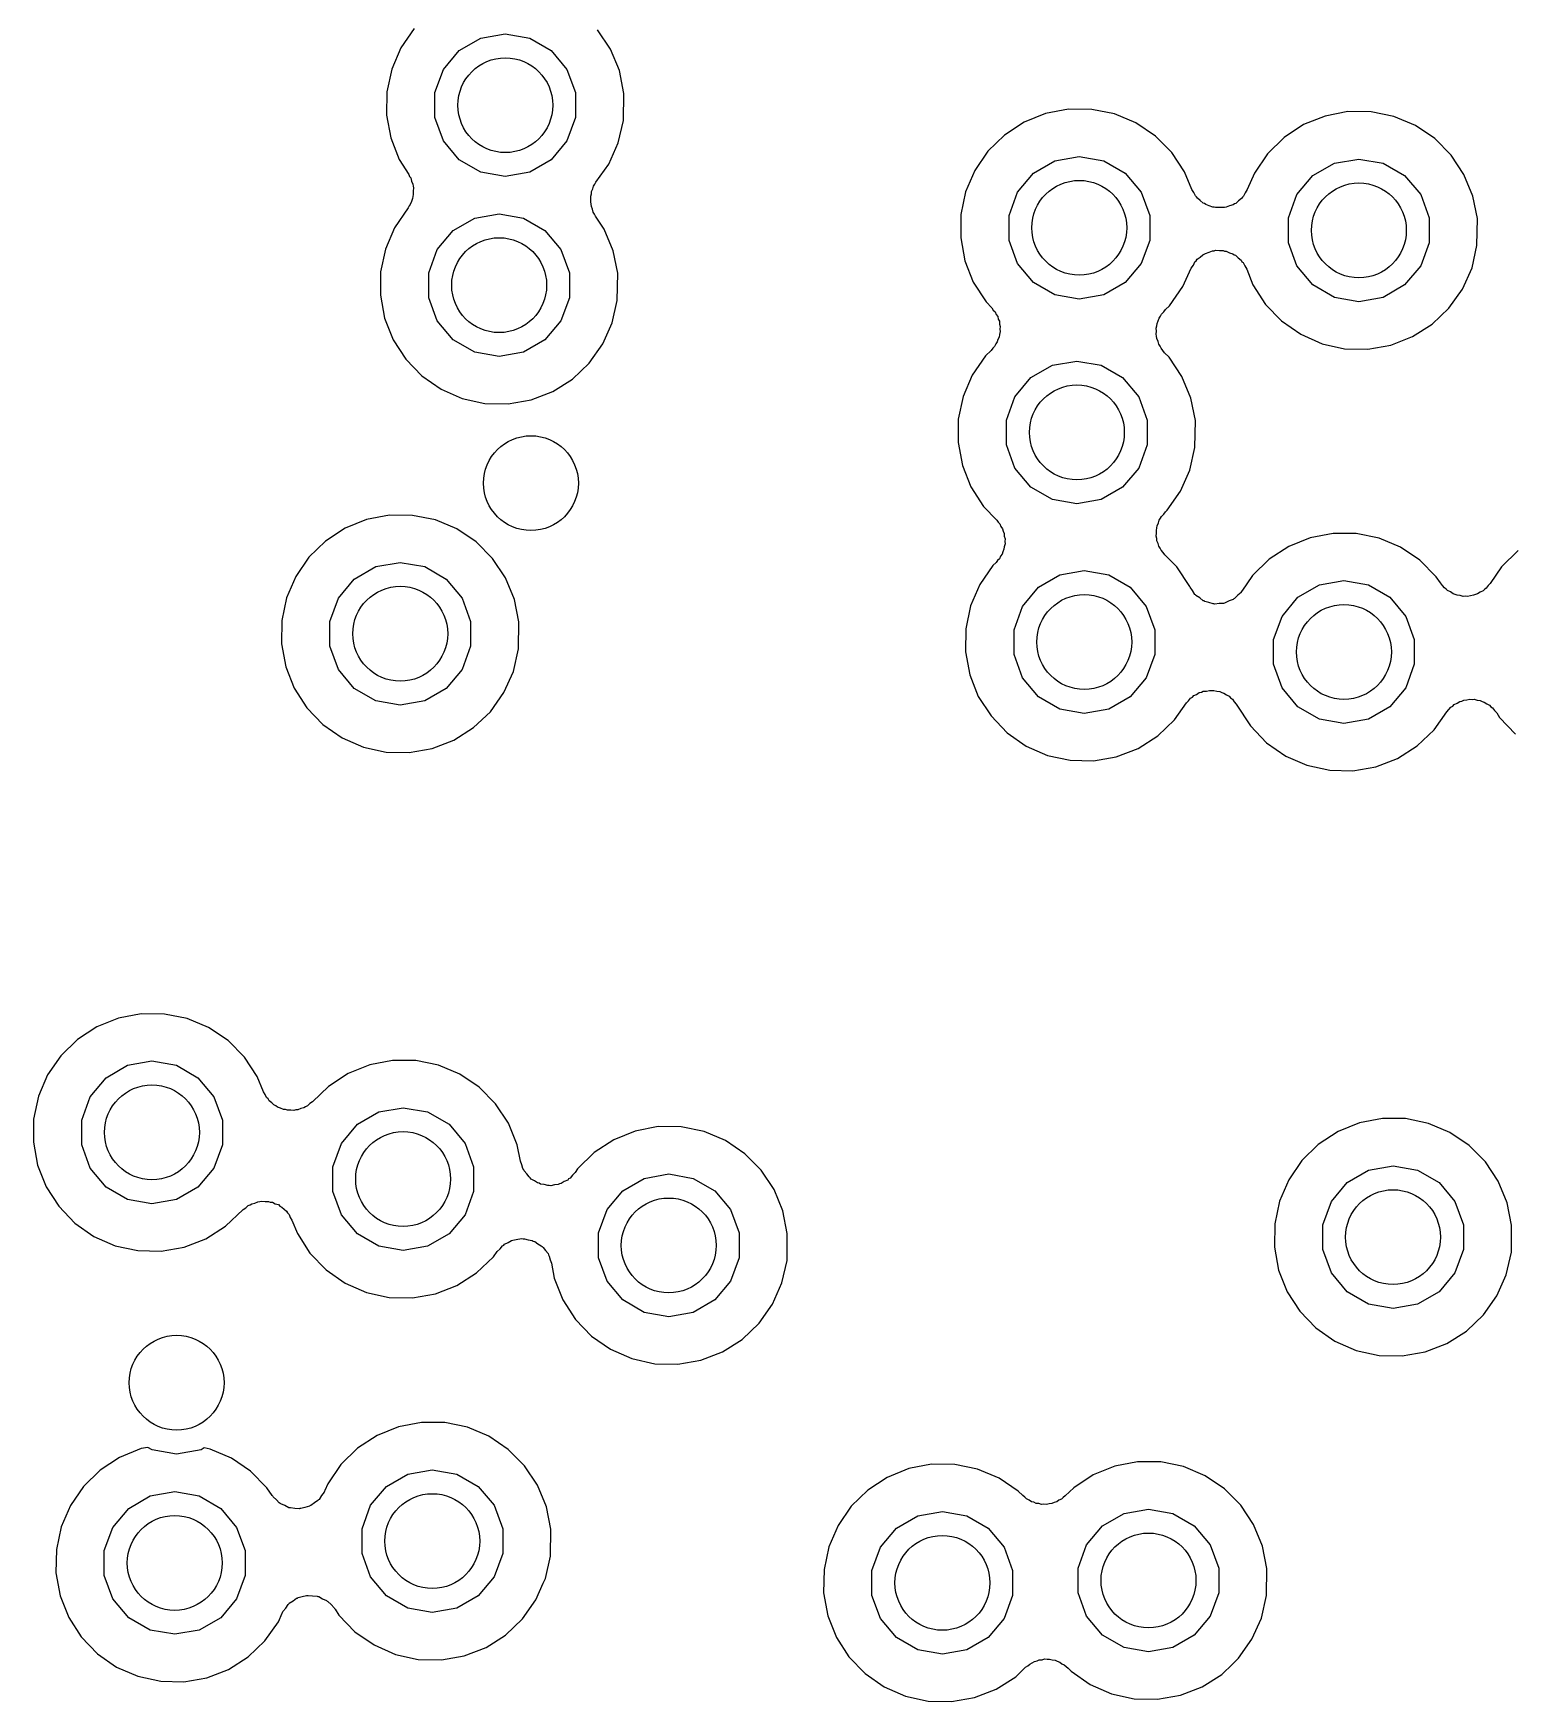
# Model space of a CAD drawing. Extents: x 83.8 to 170.2, y -169.8 to -83.8.
# Drawn here: x 126.01 to 132.25, y -112.76 to -105.72 of the extents above; entities that cross this region are included whole.
import ezdxf

# ---------------------------------------------------------------- set-up
doc = ezdxf.new("R2010")
doc.units = 0
doc.header["$MEASUREMENT"] = 0
doc.layers.add('BLACK', color=7, linetype='CONTINUOUS')

msp = doc.modelspace()

# ---------------------------------------------------------------- linework, layer by layer
at = {"layer": 'Black'}
for p, q in [((127.613, -105.705), (127.557, -105.786)), ((127.804, -105.797), (127.895, -105.745)), ((127.895, -105.745), (127.998, -105.727)), ((127.998, -105.727), (128.101, -105.745)), ((128.101, -105.745), (128.191, -105.797)), ((128.441, -105.792), (128.387, -105.71)), ((127.557, -105.786), (127.519, -105.876)), ((127.737, -105.877), (127.804, -105.797)), ((128.191, -105.797), (128.258, -105.877)), ((128.479, -105.882), (128.441, -105.792)), ((127.519, -105.876), (127.498, -105.972)), ((127.701, -105.975), (127.737, -105.877)), ((128.258, -105.877), (128.294, -105.975)), ((128.497, -105.978), (128.479, -105.882)), ((127.498, -105.972), (127.497, -106.07)), ((127.701, -106.08), (127.701, -105.975)), ((128.294, -105.975), (128.294, -106.08)), ((128.496, -106.092), (128.497, -105.978)), ((127.497, -106.07), (127.515, -106.166)), ((127.737, -106.178), (127.701, -106.08)), ((128.294, -106.08), (128.258, -106.178)), ((128.474, -106.186), (128.496, -106.092)), ((130.185, -106.1), (130.103, -106.154)), ((130.276, -106.063), (130.185, -106.1)), ((130.373, -106.045), (130.276, -106.063)), ((130.471, -106.046), (130.373, -106.045)), ((130.567, -106.065), (130.471, -106.046)), ((130.657, -106.103), (130.567, -106.065)), ((131.455, -106.074), (131.364, -106.11)), ((131.551, -106.055), (131.455, -106.074)), ((131.649, -106.056), (131.551, -106.055)), ((131.745, -106.076), (131.649, -106.056)), ((131.836, -106.114), (131.745, -106.076)), ((127.515, -106.166), (127.551, -106.257)), ((130.103, -106.154), (130.033, -106.222)), ((130.739, -106.158), (130.657, -106.103)), ((130.808, -106.228), (130.739, -106.158)), ((131.282, -106.164), (131.212, -106.233)), ((131.364, -106.11), (131.282, -106.164)), ((131.917, -106.169), (131.836, -106.114)), ((131.986, -106.238), (131.917, -106.169)), ((127.804, -106.258), (127.737, -106.178)), ((128.258, -106.178), (128.191, -106.258)), ((128.434, -106.276), (128.474, -106.186)), ((130.033, -106.222), (129.978, -106.303)), ((130.862, -106.309), (130.808, -106.228)), ((131.212, -106.233), (131.157, -106.314)), ((132.04, -106.32), (131.986, -106.238)), ((127.551, -106.257), (127.591, -106.32)), ((127.895, -106.311), (127.804, -106.258)), ((127.998, -106.329), (127.895, -106.311)), ((128.101, -106.311), (127.998, -106.329)), ((128.191, -106.258), (128.101, -106.311)), ((128.38, -106.352), (128.434, -106.276)), ((129.978, -106.303), (129.939, -106.393)), ((130.225, -106.315), (130.315, -106.262)), ((130.315, -106.262), (130.418, -106.244)), ((130.418, -106.244), (130.521, -106.262)), ((130.521, -106.262), (130.612, -106.315)), ((130.892, -106.383), (130.862, -106.309)), ((131.403, -106.325), (131.494, -106.273)), ((131.494, -106.273), (131.597, -106.255)), ((131.597, -106.255), (131.7, -106.273)), ((131.7, -106.273), (131.79, -106.325)), ((127.591, -106.32), (127.594, -106.328)), ((127.594, -106.328), (127.599, -106.334)), ((127.599, -106.334), (127.603, -106.348)), ((127.603, -106.348), (127.608, -106.361)), ((127.608, -106.361), (127.609, -106.369)), ((127.609, -106.369), (127.611, -106.377)), ((127.611, -106.377), (127.61, -106.391)), ((128.362, -106.392), (128.367, -106.381)), ((128.367, -106.381), (128.37, -106.369)), ((128.37, -106.369), (128.376, -106.361)), ((128.376, -106.361), (128.38, -106.352)), ((130.157, -106.395), (130.225, -106.315)), ((130.612, -106.315), (130.679, -106.395)), ((130.901, -106.396), (130.892, -106.383)), ((131.126, -106.384), (131.118, -106.398)), ((131.157, -106.314), (131.126, -106.384)), ((131.336, -106.405), (131.403, -106.325)), ((131.79, -106.325), (131.858, -106.405)), ((132.078, -106.411), (132.04, -106.32)), ((127.593, -106.453), (127.589, -106.461)), ((127.597, -106.447), (127.593, -106.453)), ((127.602, -106.434), (127.597, -106.447)), ((127.607, -106.421), (127.602, -106.434)), ((127.608, -106.413), (127.607, -106.421)), ((127.61, -106.405), (127.608, -106.413)), ((127.61, -106.391), (127.61, -106.405)), ((128.358, -106.411), (128.361, -106.402)), ((128.359, -106.424), (128.358, -106.411)), ((128.358, -106.436), (128.359, -106.424)), ((128.36, -106.446), (128.358, -106.436)), ((128.361, -106.455), (128.36, -106.446)), ((128.361, -106.402), (128.362, -106.392)), ((129.939, -106.393), (129.919, -106.489)), ((130.122, -106.493), (130.157, -106.395)), ((130.679, -106.395), (130.715, -106.493)), ((130.908, -106.41), (130.901, -106.396)), ((130.912, -106.415), (130.908, -106.41)), ((130.916, -106.42), (130.912, -106.415)), ((130.928, -106.43), (130.916, -106.42)), ((130.94, -106.441), (130.928, -106.43)), ((130.946, -106.443), (130.94, -106.441)), ((130.951, -106.447), (130.946, -106.443)), ((130.966, -106.452), (130.951, -106.447)), ((130.981, -106.458), (130.966, -106.452)), ((131.052, -106.452), (131.037, -106.458)), ((131.067, -106.448), (131.052, -106.452)), ((131.072, -106.444), (131.067, -106.448)), ((131.078, -106.442), (131.072, -106.444)), ((131.089, -106.431), (131.078, -106.442)), ((131.102, -106.421), (131.089, -106.431)), ((131.106, -106.416), (131.102, -106.421)), ((131.11, -106.412), (131.106, -106.416)), ((131.118, -106.398), (131.11, -106.412)), ((131.3, -106.503), (131.336, -106.405)), ((131.858, -106.405), (131.893, -106.503)), ((132.097, -106.506), (132.078, -106.411)), ((127.589, -106.461), (127.531, -106.545)), ((127.778, -106.557), (127.869, -106.504)), ((127.869, -106.504), (127.972, -106.486)), ((127.972, -106.486), (128.075, -106.504)), ((128.075, -106.504), (128.165, -106.557)), ((128.366, -106.467), (128.361, -106.455)), ((128.369, -106.479), (128.366, -106.467)), ((128.374, -106.487), (128.369, -106.479)), ((128.378, -106.496), (128.374, -106.487)), ((128.415, -106.551), (128.378, -106.496)), ((129.919, -106.489), (129.918, -106.587)), ((130.122, -106.598), (130.122, -106.493)), ((130.715, -106.493), (130.715, -106.598)), ((130.987, -106.458), (130.981, -106.458)), ((130.993, -106.46), (130.987, -106.458)), ((131.009, -106.46), (130.993, -106.46)), ((131.025, -106.46), (131.009, -106.46)), ((131.031, -106.459), (131.025, -106.46)), ((131.037, -106.458), (131.031, -106.459)), ((131.3, -106.608), (131.3, -106.503)), ((131.893, -106.503), (131.893, -106.608)), ((132.095, -106.62), (132.097, -106.506)), ((127.531, -106.545), (127.493, -106.635)), ((127.711, -106.637), (127.778, -106.557)), ((128.165, -106.557), (128.232, -106.637)), ((128.453, -106.642), (128.415, -106.551)), ((129.918, -106.587), (129.935, -106.684)), ((127.493, -106.635), (127.472, -106.731)), ((127.675, -106.735), (127.711, -106.637)), ((128.232, -106.637), (128.268, -106.735)), ((128.472, -106.737), (128.453, -106.642)), ((130.157, -106.696), (130.122, -106.598)), ((130.715, -106.598), (130.679, -106.696)), ((130.928, -106.669), (130.939, -106.659)), ((130.939, -106.659), (130.945, -106.656)), ((130.945, -106.656), (130.95, -106.653)), ((130.95, -106.653), (130.966, -106.648)), ((130.966, -106.648), (130.98, -106.642)), ((130.98, -106.642), (130.987, -106.642)), ((130.987, -106.642), (130.993, -106.64)), ((130.993, -106.64), (131.009, -106.641)), ((131.009, -106.641), (131.025, -106.641)), ((131.025, -106.641), (131.031, -106.643)), ((131.031, -106.643), (131.037, -106.643)), ((131.037, -106.643), (131.051, -106.65)), ((131.051, -106.65), (131.066, -106.655)), ((131.066, -106.655), (131.071, -106.659)), ((131.071, -106.659), (131.077, -106.661)), ((131.077, -106.661), (131.088, -106.672)), ((131.336, -106.706), (131.3, -106.608)), ((131.893, -106.608), (131.858, -106.706)), ((132.074, -106.714), (132.095, -106.62)), ((127.472, -106.731), (127.471, -106.829)), ((127.675, -106.84), (127.675, -106.735)), ((128.268, -106.735), (128.268, -106.84)), ((129.935, -106.684), (129.971, -106.775)), ((130.225, -106.776), (130.157, -106.696)), ((130.679, -106.696), (130.612, -106.776)), ((130.855, -106.793), (130.89, -106.715)), ((130.89, -106.715), (130.899, -106.702)), ((130.899, -106.702), (130.906, -106.688)), ((130.906, -106.688), (130.911, -106.684)), ((130.911, -106.684), (130.915, -106.678)), ((130.915, -106.678), (130.928, -106.669)), ((131.088, -106.672), (131.101, -106.682)), ((131.101, -106.682), (131.104, -106.688)), ((131.104, -106.688), (131.109, -106.692)), ((131.109, -106.692), (131.116, -106.706)), ((131.116, -106.706), (131.124, -106.72)), ((131.124, -106.72), (131.15, -106.785)), ((131.403, -106.786), (131.336, -106.706)), ((131.858, -106.706), (131.79, -106.786)), ((132.034, -106.804), (132.074, -106.714)), ((128.47, -106.851), (128.472, -106.737)), ((129.971, -106.775), (130.025, -106.857)), ((130.315, -106.828), (130.225, -106.776)), ((130.612, -106.776), (130.521, -106.828)), ((130.799, -106.874), (130.855, -106.793)), ((131.15, -106.785), (131.203, -106.868)), ((131.494, -106.839), (131.403, -106.786)), ((131.79, -106.786), (131.7, -106.839)), ((131.977, -106.884), (132.034, -106.804)), ((127.471, -106.829), (127.489, -106.926)), ((127.711, -106.938), (127.675, -106.84)), ((128.268, -106.84), (128.232, -106.938)), ((128.448, -106.946), (128.47, -106.851)), ((130.025, -106.857), (130.049, -106.883)), ((130.418, -106.846), (130.315, -106.828)), ((130.521, -106.828), (130.418, -106.846)), ((130.781, -106.89), (130.799, -106.874)), ((131.203, -106.868), (131.271, -106.938)), ((131.597, -106.857), (131.494, -106.839)), ((131.7, -106.839), (131.597, -106.857)), ((127.489, -106.926), (127.525, -107.017)), ((127.778, -107.018), (127.711, -106.938)), ((128.232, -106.938), (128.165, -107.018)), ((128.409, -107.035), (128.448, -106.946)), ((130.049, -106.883), (130.055, -106.892)), ((130.055, -106.892), (130.063, -106.899)), ((130.063, -106.899), (130.067, -106.91)), ((130.067, -106.91), (130.074, -106.919)), ((130.074, -106.919), (130.076, -106.93)), ((130.076, -106.93), (130.081, -106.939)), ((130.081, -106.939), (130.082, -106.951)), ((130.746, -106.949), (130.751, -106.938)), ((130.751, -106.938), (130.755, -106.926)), ((130.755, -106.926), (130.761, -106.918)), ((130.761, -106.918), (130.765, -106.909)), ((130.765, -106.909), (130.774, -106.9)), ((130.774, -106.9), (130.781, -106.89)), ((131.271, -106.938), (131.352, -106.994)), ((131.906, -106.952), (131.977, -106.884)), ((127.525, -107.017), (127.578, -107.099)), ((130.075, -107.016), (130.072, -107.026)), ((130.08, -107.006), (130.075, -107.016)), ((130.081, -106.995), (130.08, -107.006)), ((130.084, -106.983), (130.081, -106.995)), ((130.082, -106.951), (130.085, -106.962)), ((130.085, -106.962), (130.083, -106.973)), ((130.083, -106.973), (130.084, -106.983)), ((130.742, -106.968), (130.745, -106.959)), ((130.743, -106.981), (130.742, -106.968)), ((130.742, -106.993), (130.743, -106.981)), ((130.744, -107.002), (130.742, -106.993)), ((130.745, -107.012), (130.744, -107.002)), ((130.745, -106.959), (130.746, -106.949)), ((130.75, -107.024), (130.745, -107.012)), ((131.352, -106.994), (131.442, -107.034)), ((131.732, -107.04), (131.823, -107.004)), ((131.823, -107.004), (131.906, -106.952)), ((127.869, -107.07), (127.778, -107.018)), ((127.972, -107.088), (127.869, -107.07)), ((128.075, -107.07), (127.972, -107.088)), ((128.165, -107.018), (128.075, -107.07)), ((128.352, -107.116), (128.409, -107.035)), ((130.023, -107.085), (129.967, -107.166)), ((130.047, -107.062), (130.023, -107.085)), ((130.053, -107.053), (130.047, -107.062)), ((130.061, -107.046), (130.053, -107.053)), ((130.066, -107.035), (130.061, -107.046)), ((130.072, -107.026), (130.066, -107.035)), ((130.753, -107.036), (130.75, -107.024)), ((130.759, -107.044), (130.753, -107.036)), ((130.763, -107.053), (130.759, -107.044)), ((130.771, -107.062), (130.763, -107.053)), ((130.778, -107.072), (130.771, -107.062)), ((130.797, -107.091), (130.778, -107.072)), ((131.442, -107.034), (131.537, -107.055)), ((131.537, -107.055), (131.635, -107.057)), ((131.635, -107.057), (131.732, -107.04)), ((127.578, -107.099), (127.646, -107.17)), ((128.281, -107.183), (128.352, -107.116)), ((130.214, -107.177), (130.305, -107.125)), ((130.305, -107.125), (130.408, -107.107)), ((130.408, -107.107), (130.511, -107.125)), ((130.511, -107.125), (130.601, -107.177)), ((130.851, -107.172), (130.797, -107.091)), ((127.646, -107.17), (127.727, -107.226)), ((127.727, -107.226), (127.816, -107.265)), ((128.198, -107.236), (128.281, -107.183)), ((129.967, -107.166), (129.929, -107.256)), ((130.147, -107.258), (130.214, -107.177)), ((130.601, -107.177), (130.669, -107.258)), ((130.889, -107.263), (130.851, -107.172)), ((127.816, -107.265), (127.912, -107.286)), ((127.912, -107.286), (128.01, -107.288)), ((128.01, -107.288), (128.107, -107.271)), ((128.107, -107.271), (128.198, -107.236)), ((129.929, -107.256), (129.908, -107.352)), ((130.111, -107.356), (130.147, -107.258)), ((130.669, -107.258), (130.704, -107.356)), ((130.908, -107.358), (130.889, -107.263)), ((129.908, -107.352), (129.907, -107.45)), ((130.111, -107.46), (130.111, -107.356)), ((130.704, -107.356), (130.704, -107.46)), ((130.906, -107.472), (130.908, -107.358)), ((129.907, -107.45), (129.925, -107.547)), ((130.147, -107.559), (130.111, -107.46)), ((130.704, -107.46), (130.669, -107.559)), ((130.884, -107.567), (130.906, -107.472)), ((129.925, -107.547), (129.961, -107.638)), ((130.214, -107.639), (130.147, -107.559)), ((130.669, -107.559), (130.601, -107.639)), ((130.845, -107.656), (130.884, -107.567)), ((129.961, -107.638), (130.014, -107.72)), ((130.305, -107.691), (130.214, -107.639)), ((130.601, -107.639), (130.511, -107.691)), ((130.014, -107.72), (130.07, -107.778)), ((130.408, -107.709), (130.305, -107.691)), ((130.511, -107.691), (130.408, -107.709)), ((130.788, -107.736), (130.845, -107.656)), ((127.413, -107.775), (127.322, -107.812)), ((127.509, -107.757), (127.413, -107.775)), ((127.607, -107.758), (127.509, -107.757)), ((127.703, -107.777), (127.607, -107.758)), ((127.794, -107.815), (127.703, -107.777)), ((130.07, -107.778), (130.076, -107.787)), ((130.076, -107.787), (130.083, -107.794)), ((130.746, -107.802), (130.752, -107.79)), ((130.752, -107.79), (130.755, -107.778)), ((130.755, -107.778), (130.761, -107.77)), ((130.761, -107.77), (130.765, -107.762)), ((130.765, -107.762), (130.774, -107.753)), ((130.774, -107.753), (130.781, -107.743)), ((130.781, -107.743), (130.788, -107.736)), ((127.322, -107.812), (127.24, -107.866)), ((127.875, -107.87), (127.794, -107.815)), ((130.083, -107.794), (130.088, -107.805)), ((130.088, -107.805), (130.094, -107.814)), ((130.094, -107.814), (130.097, -107.825)), ((130.097, -107.825), (130.101, -107.834)), ((130.101, -107.834), (130.102, -107.846)), ((130.102, -107.846), (130.105, -107.857)), ((130.105, -107.857), (130.104, -107.868)), ((130.742, -107.845), (130.743, -107.833)), ((130.745, -107.855), (130.742, -107.845)), ((130.743, -107.821), (130.745, -107.811)), ((130.743, -107.833), (130.743, -107.821)), ((130.745, -107.811), (130.746, -107.802)), ((130.745, -107.865), (130.745, -107.855)), ((131.392, -107.852), (131.301, -107.889)), ((131.488, -107.834), (131.392, -107.852)), ((131.586, -107.835), (131.488, -107.834)), ((131.682, -107.854), (131.586, -107.835)), ((131.773, -107.892), (131.682, -107.854)), ((127.24, -107.866), (127.17, -107.934)), ((127.944, -107.94), (127.875, -107.87)), ((130.086, -107.93), (130.081, -107.941)), ((130.093, -107.921), (130.086, -107.93)), ((130.096, -107.911), (130.093, -107.921)), ((130.1, -107.901), (130.096, -107.911)), ((130.102, -107.89), (130.1, -107.901)), ((130.105, -107.878), (130.102, -107.89)), ((130.104, -107.868), (130.105, -107.878)), ((130.75, -107.876), (130.745, -107.865)), ((130.754, -107.888), (130.75, -107.876)), ((130.759, -107.896), (130.754, -107.888)), ((130.763, -107.905), (130.759, -107.896)), ((130.772, -107.914), (130.763, -107.905)), ((130.779, -107.924), (130.772, -107.914)), ((130.829, -107.975), (130.779, -107.924)), ((131.301, -107.889), (131.219, -107.943)), ((131.854, -107.947), (131.773, -107.892)), ((132.269, -107.906), (132.199, -107.975)), ((127.17, -107.934), (127.115, -108.015)), ((127.361, -108.027), (127.452, -107.974)), ((127.452, -107.974), (127.555, -107.956)), ((127.555, -107.956), (127.658, -107.974)), ((127.658, -107.974), (127.748, -108.027)), ((127.999, -108.021), (127.944, -107.94)), ((130.054, -107.969), (129.999, -108.05)), ((130.067, -107.957), (130.054, -107.969)), ((130.073, -107.948), (130.067, -107.957)), ((130.081, -107.941), (130.073, -107.948)), ((130.336, -108.009), (130.439, -107.991)), ((130.439, -107.991), (130.542, -108.009)), ((130.884, -108.058), (130.829, -107.975)), ((131.219, -107.943), (131.149, -108.011)), ((131.923, -108.017), (131.854, -107.947)), ((132.199, -107.975), (132.151, -108.045)), ((127.115, -108.015), (127.076, -108.105)), ((127.294, -108.107), (127.361, -108.027)), ((127.748, -108.027), (127.816, -108.107)), ((128.036, -108.112), (127.999, -108.021)), ((129.999, -108.05), (129.96, -108.14)), ((130.179, -108.142), (130.246, -108.061)), ((130.246, -108.061), (130.336, -108.009)), ((130.542, -108.009), (130.633, -108.061)), ((130.633, -108.061), (130.7, -108.142)), ((130.885, -108.06), (130.884, -108.058)), ((130.895, -108.075), (130.885, -108.06)), ((131.149, -108.011), (131.104, -108.077)), ((131.34, -108.103), (131.431, -108.051)), ((131.431, -108.051), (131.534, -108.033)), ((131.534, -108.033), (131.637, -108.051)), ((131.637, -108.051), (131.727, -108.103)), ((131.941, -108.043), (131.923, -108.017)), ((131.95, -108.053), (131.941, -108.043)), ((131.958, -108.064), (131.95, -108.053)), ((131.965, -108.069), (131.958, -108.064)), ((131.971, -108.075), (131.965, -108.069)), ((132.127, -108.07), (132.121, -108.076)), ((132.134, -108.065), (132.127, -108.07)), ((132.142, -108.054), (132.134, -108.065)), ((132.151, -108.045), (132.142, -108.054)), ((127.076, -108.105), (127.056, -108.201)), ((127.258, -108.205), (127.294, -108.107)), ((127.816, -108.107), (127.851, -108.205)), ((128.055, -108.207), (128.036, -108.112)), ((129.96, -108.14), (129.94, -108.236)), ((130.143, -108.24), (130.179, -108.142)), ((130.7, -108.142), (130.736, -108.24)), ((130.905, -108.091), (130.895, -108.075)), ((130.908, -108.093), (130.905, -108.091)), ((130.91, -108.096), (130.908, -108.093)), ((130.926, -108.106), (130.91, -108.096)), ((130.94, -108.118), (130.926, -108.106)), ((130.944, -108.119), (130.94, -108.118)), ((130.947, -108.121), (130.944, -108.119)), ((130.965, -108.125), (130.947, -108.121)), ((130.982, -108.131), (130.965, -108.125)), ((130.986, -108.131), (130.982, -108.131)), ((130.989, -108.132), (130.986, -108.131)), ((131.008, -108.13), (130.989, -108.132)), ((131.026, -108.129), (131.008, -108.13)), ((131.03, -108.128), (131.026, -108.129)), ((131.033, -108.127), (131.03, -108.128)), ((131.05, -108.119), (131.033, -108.127)), ((131.067, -108.112), (131.05, -108.119)), ((131.07, -108.11), (131.067, -108.112)), ((131.073, -108.108), (131.07, -108.11)), ((131.086, -108.095), (131.073, -108.108)), ((131.1, -108.083), (131.086, -108.095)), ((131.101, -108.079), (131.1, -108.083)), ((131.104, -108.077), (131.101, -108.079)), ((131.273, -108.184), (131.34, -108.103)), ((131.727, -108.103), (131.795, -108.184)), ((131.983, -108.081), (131.971, -108.075)), ((131.994, -108.089), (131.983, -108.081)), ((132.003, -108.091), (131.994, -108.089)), ((132.011, -108.095), (132.003, -108.091)), ((132.024, -108.096), (132.011, -108.095)), ((132.037, -108.1), (132.024, -108.096)), ((132.046, -108.099), (132.037, -108.1)), ((132.055, -108.1), (132.046, -108.099)), ((132.067, -108.097), (132.055, -108.1)), ((132.081, -108.095), (132.067, -108.097)), ((132.089, -108.091), (132.081, -108.095)), ((132.097, -108.089), (132.089, -108.091)), ((132.109, -108.082), (132.097, -108.089)), ((132.121, -108.076), (132.109, -108.082)), ((127.056, -108.201), (127.054, -108.299)), ((127.258, -108.31), (127.258, -108.205)), ((127.851, -108.205), (127.851, -108.31)), ((128.053, -108.321), (128.055, -108.207)), ((131.237, -108.282), (131.273, -108.184)), ((131.795, -108.184), (131.83, -108.282)), ((129.94, -108.236), (129.939, -108.334)), ((130.143, -108.344), (130.143, -108.24)), ((130.736, -108.24), (130.736, -108.344)), ((131.237, -108.386), (131.237, -108.282)), ((131.83, -108.282), (131.83, -108.386)), ((127.054, -108.299), (127.072, -108.396)), ((127.294, -108.408), (127.258, -108.31)), ((127.851, -108.31), (127.816, -108.408)), ((128.032, -108.416), (128.053, -108.321)), ((129.939, -108.334), (129.956, -108.431)), ((130.179, -108.443), (130.143, -108.344)), ((130.736, -108.344), (130.7, -108.443)), ((127.072, -108.396), (127.108, -108.487)), ((127.361, -108.488), (127.294, -108.408)), ((127.816, -108.408), (127.748, -108.488)), ((127.992, -108.505), (128.032, -108.416)), ((131.273, -108.485), (131.237, -108.386)), ((131.83, -108.386), (131.795, -108.485)), ((127.108, -108.487), (127.161, -108.569)), ((127.452, -108.54), (127.361, -108.488)), ((127.748, -108.488), (127.658, -108.54)), ((129.956, -108.431), (129.992, -108.522)), ((130.246, -108.523), (130.179, -108.443)), ((130.7, -108.443), (130.633, -108.523)), ((131.34, -108.565), (131.273, -108.485)), ((131.795, -108.485), (131.727, -108.565)), ((127.555, -108.558), (127.452, -108.54)), ((127.658, -108.54), (127.555, -108.558)), ((127.935, -108.586), (127.992, -108.505)), ((129.992, -108.522), (130.046, -108.604)), ((130.336, -108.575), (130.246, -108.523)), ((130.633, -108.523), (130.542, -108.575)), ((130.82, -108.62), (130.87, -108.549)), ((130.87, -108.549), (130.879, -108.54)), ((130.879, -108.54), (130.887, -108.529)), ((130.887, -108.529), (130.895, -108.524)), ((130.895, -108.524), (130.901, -108.518)), ((130.901, -108.518), (130.913, -108.513)), ((130.913, -108.513), (130.924, -108.505)), ((130.924, -108.505), (130.933, -108.503)), ((130.933, -108.503), (130.941, -108.5)), ((130.941, -108.5), (130.954, -108.499)), ((130.954, -108.499), (130.967, -108.496)), ((130.967, -108.496), (130.976, -108.497)), ((130.976, -108.497), (130.985, -108.496)), ((130.985, -108.496), (130.998, -108.499)), ((130.998, -108.499), (131.011, -108.501)), ((131.011, -108.501), (131.019, -108.505)), ((131.019, -108.505), (131.028, -108.508)), ((131.028, -108.508), (131.039, -108.515)), ((131.039, -108.515), (131.05, -108.521)), ((131.05, -108.521), (131.056, -108.528)), ((131.056, -108.528), (131.064, -108.533)), ((131.064, -108.533), (131.071, -108.544)), ((131.071, -108.544), (131.08, -108.554)), ((131.08, -108.554), (131.14, -108.646)), ((131.431, -108.617), (131.34, -108.565)), ((131.727, -108.565), (131.637, -108.617)), ((131.985, -108.567), (131.993, -108.562)), ((131.993, -108.562), (131.999, -108.556)), ((131.999, -108.556), (132.011, -108.55)), ((132.011, -108.55), (132.022, -108.543)), ((132.022, -108.543), (132.031, -108.541)), ((132.031, -108.541), (132.039, -108.537)), ((132.039, -108.537), (132.052, -108.536)), ((132.052, -108.536), (132.065, -108.533)), ((132.065, -108.533), (132.074, -108.534)), ((132.074, -108.534), (132.083, -108.533)), ((132.083, -108.533), (132.096, -108.537)), ((132.096, -108.537), (132.109, -108.538)), ((132.109, -108.538), (132.117, -108.543)), ((132.117, -108.543), (132.125, -108.545)), ((132.125, -108.545), (132.136, -108.553)), ((132.136, -108.553), (132.148, -108.559)), ((132.148, -108.559), (132.154, -108.565)), ((132.154, -108.565), (132.161, -108.57)), ((127.161, -108.569), (127.229, -108.64)), ((127.864, -108.653), (127.935, -108.586)), ((130.046, -108.604), (130.114, -108.675)), ((130.439, -108.593), (130.336, -108.575)), ((130.542, -108.575), (130.439, -108.593)), ((130.749, -108.688), (130.82, -108.62)), ((131.534, -108.635), (131.431, -108.617)), ((131.637, -108.617), (131.534, -108.635)), ((131.914, -108.662), (131.968, -108.587)), ((131.968, -108.587), (131.977, -108.577)), ((131.977, -108.577), (131.985, -108.567)), ((132.161, -108.57), (132.169, -108.581)), ((132.169, -108.581), (132.178, -108.591)), ((132.178, -108.591), (132.19, -108.61)), ((132.19, -108.61), (132.258, -108.68)), ((127.229, -108.64), (127.31, -108.696)), ((127.31, -108.696), (127.4, -108.735)), ((127.69, -108.741), (127.781, -108.706)), ((127.781, -108.706), (127.864, -108.653)), ((130.114, -108.675), (130.194, -108.731)), ((130.666, -108.741), (130.749, -108.688)), ((131.14, -108.646), (131.208, -108.717)), ((131.843, -108.73), (131.914, -108.662)), ((127.4, -108.735), (127.495, -108.756)), ((127.495, -108.756), (127.593, -108.758)), ((127.593, -108.758), (127.69, -108.741)), ((130.194, -108.731), (130.284, -108.77)), ((130.284, -108.77), (130.38, -108.791)), ((130.478, -108.793), (130.574, -108.776)), ((130.574, -108.776), (130.666, -108.741)), ((131.208, -108.717), (131.289, -108.773)), ((131.289, -108.773), (131.378, -108.812)), ((131.76, -108.783), (131.843, -108.73)), ((130.38, -108.791), (130.478, -108.793)), ((131.378, -108.812), (131.474, -108.833)), ((131.474, -108.833), (131.572, -108.835)), ((131.572, -108.835), (131.669, -108.818)), ((131.669, -108.818), (131.76, -108.783)), ((126.367, -109.878), (126.276, -109.915)), ((126.463, -109.86), (126.367, -109.878)), ((126.561, -109.861), (126.463, -109.86)), ((126.657, -109.88), (126.561, -109.861)), ((126.747, -109.918), (126.657, -109.88)), ((126.194, -109.969), (126.124, -110.037)), ((126.276, -109.915), (126.194, -109.969)), ((126.829, -109.973), (126.747, -109.918)), ((126.124, -110.037), (126.068, -110.118)), ((126.898, -110.043), (126.829, -109.973)), ((126.952, -110.124), (126.898, -110.043)), ((126.315, -110.13), (126.405, -110.077)), ((126.405, -110.077), (126.508, -110.059)), ((126.508, -110.059), (126.611, -110.077)), ((126.611, -110.077), (126.702, -110.13)), ((127.335, -110.112), (127.253, -110.166)), ((127.426, -110.075), (127.335, -110.112)), ((127.522, -110.057), (127.426, -110.075)), ((127.62, -110.057), (127.522, -110.057)), ((127.716, -110.077), (127.62, -110.057)), ((127.806, -110.115), (127.716, -110.077)), ((126.068, -110.118), (126.03, -110.208)), ((126.248, -110.21), (126.315, -110.13)), ((126.702, -110.13), (126.769, -110.21)), ((126.979, -110.189), (126.952, -110.124)), ((127.253, -110.166), (127.185, -110.232)), ((127.888, -110.17), (127.806, -110.115)), ((127.957, -110.24), (127.888, -110.17)), ((126.03, -110.208), (126.009, -110.304)), ((126.212, -110.308), (126.248, -110.21)), ((126.769, -110.21), (126.805, -110.308)), ((126.986, -110.201), (126.979, -110.189)), ((126.991, -110.213), (126.986, -110.201)), ((126.998, -110.219), (126.991, -110.213)), ((127.002, -110.227), (126.998, -110.219)), ((127.013, -110.235), (127.002, -110.227)), ((127.022, -110.244), (127.013, -110.235)), ((127.03, -110.248), (127.022, -110.244)), ((127.037, -110.254), (127.03, -110.248)), ((127.05, -110.258), (127.037, -110.254)), ((127.156, -110.252), (127.149, -110.257)), ((127.164, -110.248), (127.156, -110.252)), ((127.174, -110.239), (127.164, -110.248)), ((127.185, -110.232), (127.174, -110.239)), ((128.011, -110.321), (127.957, -110.24)), ((126.009, -110.304), (126.008, -110.402)), ((126.212, -110.413), (126.212, -110.308)), ((126.805, -110.308), (126.805, -110.413)), ((127.062, -110.263), (127.05, -110.258)), ((127.071, -110.264), (127.062, -110.263)), ((127.079, -110.267), (127.071, -110.264)), ((127.093, -110.266), (127.079, -110.267)), ((127.106, -110.268), (127.093, -110.266)), ((127.115, -110.265), (127.106, -110.268)), ((127.123, -110.265), (127.115, -110.265)), ((127.136, -110.26), (127.123, -110.265)), ((127.149, -110.257), (127.136, -110.26)), ((127.374, -110.326), (127.464, -110.274)), ((127.464, -110.274), (127.567, -110.256)), ((127.567, -110.256), (127.67, -110.274)), ((127.67, -110.274), (127.761, -110.326)), ((128.048, -110.412), (128.011, -110.321)), ((131.599, -110.32), (131.509, -110.357)), ((131.696, -110.302), (131.599, -110.32)), ((131.794, -110.302), (131.696, -110.302)), ((131.89, -110.322), (131.794, -110.302)), ((131.98, -110.36), (131.89, -110.322)), ((127.307, -110.407), (127.374, -110.326)), ((127.761, -110.326), (127.828, -110.407)), ((128.455, -110.391), (128.373, -110.445)), ((128.545, -110.355), (128.455, -110.391)), ((128.642, -110.336), (128.545, -110.355)), ((128.74, -110.337), (128.642, -110.336)), ((128.836, -110.357), (128.74, -110.337)), ((128.926, -110.395), (128.836, -110.357)), ((131.509, -110.357), (131.426, -110.411)), ((132.062, -110.415), (131.98, -110.36)), ((126.008, -110.402), (126.025, -110.499)), ((126.248, -110.511), (126.212, -110.413)), ((126.805, -110.413), (126.769, -110.511)), ((127.271, -110.505), (127.307, -110.407)), ((127.828, -110.407), (127.864, -110.505)), ((128.062, -110.482), (128.048, -110.412)), ((128.373, -110.445), (128.302, -110.514)), ((129.008, -110.45), (128.926, -110.395)), ((129.077, -110.519), (129.008, -110.45)), ((131.426, -110.411), (131.356, -110.479)), ((132.131, -110.485), (132.062, -110.415)), ((126.025, -110.499), (126.062, -110.59)), ((126.315, -110.591), (126.248, -110.511)), ((126.769, -110.511), (126.702, -110.591)), ((127.271, -110.609), (127.271, -110.505)), ((127.864, -110.505), (127.864, -110.609)), ((128.068, -110.497), (128.062, -110.482)), ((128.072, -110.513), (128.068, -110.497)), ((128.076, -110.518), (128.072, -110.513)), ((128.078, -110.523), (128.076, -110.518)), ((128.089, -110.535), (128.078, -110.523)), ((128.098, -110.548), (128.089, -110.535)), ((128.292, -110.529), (128.281, -110.541)), ((128.302, -110.514), (128.292, -110.529)), ((128.584, -110.554), (128.687, -110.535)), ((128.687, -110.535), (128.79, -110.554)), ((129.131, -110.601), (129.077, -110.519)), ((131.356, -110.479), (131.301, -110.56)), ((131.548, -110.571), (131.638, -110.519)), ((131.638, -110.519), (131.741, -110.501)), ((131.741, -110.501), (131.844, -110.519)), ((131.844, -110.519), (131.935, -110.571)), ((132.185, -110.566), (132.131, -110.485)), ((126.062, -110.59), (126.115, -110.672)), ((126.405, -110.643), (126.315, -110.591)), ((126.702, -110.591), (126.611, -110.643)), ((128.103, -110.552), (128.098, -110.548)), ((128.107, -110.557), (128.103, -110.552)), ((128.121, -110.564), (128.107, -110.557)), ((128.134, -110.573), (128.121, -110.564)), ((128.141, -110.575), (128.134, -110.573)), ((128.146, -110.578), (128.141, -110.575)), ((128.162, -110.58), (128.146, -110.578)), ((128.177, -110.584), (128.162, -110.58)), ((128.183, -110.584), (128.177, -110.584)), ((128.19, -110.585), (128.183, -110.584)), ((128.205, -110.582), (128.19, -110.585)), ((128.221, -110.58), (128.205, -110.582)), ((128.227, -110.577), (128.221, -110.58)), ((128.233, -110.576), (128.227, -110.577)), ((128.246, -110.568), (128.233, -110.576)), ((128.261, -110.561), (128.246, -110.568)), ((128.265, -110.556), (128.261, -110.561)), ((128.271, -110.553), (128.265, -110.556)), ((128.281, -110.541), (128.271, -110.553)), ((128.494, -110.606), (128.584, -110.554)), ((128.79, -110.554), (128.881, -110.606)), ((129.168, -110.691), (129.131, -110.601)), ((131.301, -110.56), (131.262, -110.65)), ((131.481, -110.652), (131.548, -110.571)), ((131.935, -110.571), (132.002, -110.652)), ((132.222, -110.657), (132.185, -110.566)), ((126.115, -110.672), (126.183, -110.743)), ((126.508, -110.662), (126.405, -110.643)), ((126.611, -110.643), (126.508, -110.662)), ((126.904, -110.678), (126.914, -110.669)), ((126.914, -110.669), (126.922, -110.666)), ((126.922, -110.666), (126.929, -110.661)), ((126.929, -110.661), (126.942, -110.658)), ((126.942, -110.658), (126.955, -110.653)), ((126.955, -110.653), (126.963, -110.652)), ((126.963, -110.652), (126.972, -110.65)), ((126.972, -110.65), (126.985, -110.652)), ((126.985, -110.652), (126.999, -110.651)), ((126.999, -110.651), (127.007, -110.654)), ((127.007, -110.654), (127.016, -110.655)), ((127.016, -110.655), (127.028, -110.661)), ((127.028, -110.661), (127.041, -110.665)), ((127.041, -110.665), (127.047, -110.671)), ((127.047, -110.671), (127.055, -110.675)), ((127.055, -110.675), (127.065, -110.684)), ((127.307, -110.708), (127.271, -110.609)), ((127.864, -110.609), (127.828, -110.708)), ((128.427, -110.686), (128.494, -110.606)), ((128.881, -110.606), (128.948, -110.686)), ((131.262, -110.65), (131.242, -110.746)), ((131.445, -110.75), (131.481, -110.652)), ((132.002, -110.652), (132.038, -110.75)), ((132.241, -110.752), (132.222, -110.657)), ((126.183, -110.743), (126.263, -110.799)), ((126.818, -110.756), (126.893, -110.685)), ((126.893, -110.685), (126.904, -110.678)), ((127.065, -110.684), (127.075, -110.693)), ((127.075, -110.693), (127.08, -110.7)), ((127.08, -110.7), (127.086, -110.707)), ((127.086, -110.707), (127.091, -110.719)), ((127.091, -110.719), (127.098, -110.73)), ((127.098, -110.73), (127.121, -110.787)), ((127.374, -110.788), (127.307, -110.708)), ((127.828, -110.708), (127.761, -110.788)), ((128.391, -110.784), (128.427, -110.686)), ((128.948, -110.686), (128.984, -110.784)), ((129.187, -110.787), (129.168, -110.691)), ((131.242, -110.746), (131.241, -110.844)), ((126.263, -110.799), (126.353, -110.838)), ((126.644, -110.844), (126.735, -110.809)), ((126.735, -110.809), (126.818, -110.756)), ((127.121, -110.787), (127.174, -110.869)), ((127.464, -110.84), (127.374, -110.788)), ((127.761, -110.788), (127.67, -110.84)), ((128.01, -110.824), (128.024, -110.816)), ((128.024, -110.816), (128.03, -110.815)), ((128.03, -110.815), (128.036, -110.813)), ((128.036, -110.813), (128.051, -110.811)), ((128.051, -110.811), (128.067, -110.808)), ((128.067, -110.808), (128.073, -110.809)), ((128.073, -110.809), (128.079, -110.809)), ((128.079, -110.809), (128.095, -110.813)), ((128.095, -110.813), (128.111, -110.816)), ((128.111, -110.816), (128.116, -110.819)), ((128.391, -110.889), (128.391, -110.784)), ((128.984, -110.784), (128.984, -110.889)), ((129.186, -110.853), (129.187, -110.787)), ((131.445, -110.854), (131.445, -110.75)), ((132.038, -110.75), (132.038, -110.854)), ((132.24, -110.866), (132.241, -110.759)), ((132.241, -110.759), (132.241, -110.752)), ((132.241, -110.759), (132.241, -110.759)), ((126.353, -110.838), (126.449, -110.859)), ((126.449, -110.859), (126.547, -110.861)), ((126.547, -110.861), (126.644, -110.844)), ((127.174, -110.869), (127.242, -110.94)), ((127.567, -110.858), (127.464, -110.84)), ((127.67, -110.84), (127.567, -110.858)), ((127.877, -110.953), (127.948, -110.885)), ((127.948, -110.885), (127.964, -110.862)), ((127.964, -110.862), (127.976, -110.851)), ((127.976, -110.851), (127.986, -110.839)), ((127.986, -110.839), (127.991, -110.836)), ((127.991, -110.836), (127.995, -110.831)), ((127.995, -110.831), (128.01, -110.824)), ((128.116, -110.819), (128.122, -110.82)), ((128.122, -110.82), (128.135, -110.83)), ((128.135, -110.83), (128.149, -110.838)), ((128.149, -110.838), (128.153, -110.842)), ((128.153, -110.842), (128.158, -110.846)), ((128.158, -110.846), (128.167, -110.859)), ((128.167, -110.859), (128.178, -110.871)), ((128.178, -110.871), (128.18, -110.877)), ((128.18, -110.877), (128.183, -110.882)), ((128.183, -110.882), (128.187, -110.898)), ((129.186, -110.9), (129.186, -110.853)), ((129.186, -110.853), (129.186, -110.853)), ((131.241, -110.844), (131.258, -110.941)), ((131.481, -110.953), (131.445, -110.854)), ((132.038, -110.854), (132.002, -110.953)), ((132.218, -110.961), (132.24, -110.866)), ((127.242, -110.94), (127.322, -110.996)), ((127.794, -111.006), (127.877, -110.953)), ((128.187, -110.898), (128.193, -110.912)), ((128.193, -110.912), (128.204, -110.975)), ((128.427, -110.987), (128.391, -110.889)), ((128.984, -110.889), (128.948, -110.987)), ((129.164, -110.995), (129.186, -110.9)), ((131.258, -110.941), (131.294, -111.032)), ((131.548, -111.033), (131.481, -110.953)), ((132.002, -110.953), (131.935, -111.033)), ((127.322, -110.996), (127.412, -111.035)), ((127.703, -111.041), (127.794, -111.006)), ((128.204, -110.975), (128.24, -111.066)), ((128.494, -111.067), (128.427, -110.987)), ((128.948, -110.987), (128.881, -111.067)), ((129.124, -111.085), (129.164, -110.995)), ((132.178, -111.05), (132.218, -110.961)), ((127.412, -111.035), (127.508, -111.056)), ((127.508, -111.056), (127.606, -111.058)), ((127.606, -111.058), (127.703, -111.041)), ((128.24, -111.066), (128.294, -111.149)), ((128.584, -111.12), (128.494, -111.067)), ((128.881, -111.067), (128.79, -111.12)), ((129.068, -111.165), (129.124, -111.085)), ((131.294, -111.032), (131.348, -111.114)), ((131.638, -111.085), (131.548, -111.033)), ((131.741, -111.103), (131.638, -111.085)), ((131.844, -111.085), (131.741, -111.103)), ((131.935, -111.033), (131.844, -111.085)), ((132.122, -111.13), (132.178, -111.05)), ((128.294, -111.149), (128.362, -111.219)), ((128.687, -111.138), (128.584, -111.12)), ((128.79, -111.12), (128.687, -111.138)), ((128.997, -111.233), (129.068, -111.165)), ((131.348, -111.114), (131.416, -111.185)), ((132.051, -111.198), (132.122, -111.13)), ((128.362, -111.219), (128.442, -111.275)), ((128.914, -111.285), (128.997, -111.233)), ((131.416, -111.185), (131.496, -111.241)), ((131.968, -111.251), (132.051, -111.198)), ((128.442, -111.275), (128.532, -111.314)), ((128.822, -111.321), (128.914, -111.285)), ((131.496, -111.241), (131.586, -111.28)), ((131.586, -111.28), (131.682, -111.301)), ((131.682, -111.301), (131.78, -111.303)), ((131.78, -111.303), (131.876, -111.286)), ((131.876, -111.286), (131.968, -111.251)), ((128.532, -111.314), (128.628, -111.336)), ((128.628, -111.336), (128.726, -111.338)), ((128.726, -111.338), (128.822, -111.321)), ((127.645, -111.584), (127.548, -111.602)), ((127.743, -111.584), (127.645, -111.584)), ((127.839, -111.604), (127.743, -111.584)), ((127.457, -111.639), (127.375, -111.692)), ((127.548, -111.602), (127.457, -111.639)), ((127.929, -111.642), (127.839, -111.604)), ((128.01, -111.697), (127.929, -111.642)), ((126.371, -111.731), (126.289, -111.785)), ((126.462, -111.694), (126.371, -111.731)), ((126.491, -111.689), (126.462, -111.694)), ((126.509, -111.699), (126.491, -111.689)), ((126.612, -111.717), (126.509, -111.699)), ((126.715, -111.699), (126.612, -111.717)), ((126.728, -111.691), (126.715, -111.699)), ((126.753, -111.696), (126.728, -111.691)), ((126.843, -111.734), (126.753, -111.696)), ((127.375, -111.692), (127.305, -111.761)), ((128.079, -111.766), (128.01, -111.697)), ((126.289, -111.785), (126.219, -111.853)), ((126.924, -111.789), (126.843, -111.734)), ((126.993, -111.859), (126.924, -111.789)), ((127.305, -111.761), (127.25, -111.842)), ((127.497, -111.853), (127.587, -111.801)), ((127.587, -111.801), (127.69, -111.783)), ((127.69, -111.783), (127.793, -111.801)), ((127.793, -111.801), (127.884, -111.853)), ((128.134, -111.848), (128.079, -111.766)), ((129.699, -111.778), (129.608, -111.815)), ((129.795, -111.76), (129.699, -111.778)), ((129.893, -111.761), (129.795, -111.76)), ((129.989, -111.78), (129.893, -111.761)), ((130.08, -111.818), (129.989, -111.78)), ((130.568, -111.768), (130.477, -111.805)), ((130.664, -111.75), (130.568, -111.768)), ((130.762, -111.75), (130.664, -111.75)), ((130.858, -111.77), (130.762, -111.75)), ((130.949, -111.808), (130.858, -111.77)), ((126.219, -111.853), (126.164, -111.934)), ((127.015, -111.891), (126.993, -111.859)), ((127.237, -111.871), (127.235, -111.874)), ((127.25, -111.842), (127.237, -111.871)), ((127.429, -111.933), (127.497, -111.853)), ((127.884, -111.853), (127.951, -111.933)), ((128.171, -111.939), (128.134, -111.848)), ((129.526, -111.869), (129.456, -111.937)), ((129.608, -111.815), (129.526, -111.869)), ((130.161, -111.873), (130.08, -111.818)), ((130.395, -111.859), (130.359, -111.893)), ((130.477, -111.805), (130.395, -111.859)), ((131.03, -111.863), (130.949, -111.808)), ((131.099, -111.933), (131.03, -111.863)), ((126.164, -111.934), (126.125, -112.024)), ((126.41, -111.946), (126.501, -111.893)), ((126.501, -111.893), (126.604, -111.875)), ((126.604, -111.875), (126.707, -111.893)), ((126.707, -111.893), (126.798, -111.946)), ((127.017, -111.894), (127.015, -111.891)), ((127.019, -111.897), (127.017, -111.894)), ((127.033, -111.91), (127.019, -111.897)), ((127.045, -111.923), (127.033, -111.91)), ((127.049, -111.925), (127.045, -111.923)), ((127.051, -111.927), (127.049, -111.925)), ((127.068, -111.934), (127.051, -111.927)), ((127.085, -111.943), (127.068, -111.934)), ((127.153, -111.942), (127.136, -111.947)), ((127.172, -111.937), (127.153, -111.942)), ((127.174, -111.935), (127.172, -111.937)), ((127.178, -111.934), (127.174, -111.935)), ((127.193, -111.923), (127.178, -111.934)), ((127.208, -111.913), (127.193, -111.923)), ((127.21, -111.91), (127.208, -111.913)), ((127.213, -111.908), (127.21, -111.91)), ((127.223, -111.892), (127.213, -111.908)), ((127.234, -111.877), (127.223, -111.892)), ((127.235, -111.874), (127.234, -111.877)), ((127.394, -112.032), (127.429, -111.933)), ((127.951, -111.933), (127.987, -112.032)), ((128.19, -112.034), (128.171, -111.939)), ((129.456, -111.937), (129.401, -112.018)), ((130.18, -111.892), (130.161, -111.873)), ((130.189, -111.898), (130.18, -111.892)), ((130.196, -111.906), (130.189, -111.898)), ((130.207, -111.911), (130.196, -111.906)), ((130.216, -111.918), (130.207, -111.911)), ((130.226, -111.92), (130.216, -111.918)), ((130.236, -111.925), (130.226, -111.92)), ((130.248, -111.926), (130.236, -111.925)), ((130.259, -111.929), (130.248, -111.926)), ((130.269, -111.928), (130.259, -111.929)), ((130.28, -111.929), (130.269, -111.928)), ((130.291, -111.927), (130.28, -111.929)), ((130.303, -111.926), (130.291, -111.927)), ((130.312, -111.921), (130.303, -111.926)), ((130.323, -111.918), (130.312, -111.921)), ((130.332, -111.912), (130.323, -111.918)), ((130.343, -111.907), (130.332, -111.912)), ((130.35, -111.9), (130.343, -111.907)), ((130.359, -111.893), (130.35, -111.9)), ((131.153, -112.014), (131.099, -111.933)), ((126.343, -112.026), (126.41, -111.946)), ((126.798, -111.946), (126.865, -112.026)), ((127.088, -111.943), (127.085, -111.943)), ((127.092, -111.944), (127.088, -111.943)), ((127.11, -111.946), (127.092, -111.944)), ((127.129, -111.948), (127.11, -111.946)), ((127.132, -111.947), (127.129, -111.948)), ((127.136, -111.947), (127.132, -111.947)), ((129.647, -112.03), (129.738, -111.977)), ((129.738, -111.977), (129.841, -111.959)), ((129.841, -111.959), (129.944, -111.977)), ((129.944, -111.977), (130.034, -112.03)), ((130.516, -112.019), (130.607, -111.967)), ((130.607, -111.967), (130.71, -111.949)), ((130.71, -111.949), (130.813, -111.967)), ((130.813, -111.967), (130.903, -112.019)), ((126.125, -112.024), (126.105, -112.12)), ((126.307, -112.124), (126.343, -112.026)), ((126.865, -112.026), (126.901, -112.124)), ((127.394, -112.136), (127.394, -112.032)), ((127.987, -112.032), (127.987, -112.136)), ((128.188, -112.148), (128.19, -112.034)), ((129.401, -112.018), (129.362, -112.108)), ((129.58, -112.11), (129.647, -112.03)), ((130.034, -112.03), (130.102, -112.11)), ((130.449, -112.1), (130.516, -112.019)), ((130.903, -112.019), (130.97, -112.1)), ((131.191, -112.105), (131.153, -112.014)), ((126.105, -112.12), (126.103, -112.218)), ((126.307, -112.229), (126.307, -112.124)), ((126.901, -112.124), (126.901, -112.229)), ((127.429, -112.234), (127.394, -112.136)), ((127.987, -112.136), (127.951, -112.234)), ((128.167, -112.242), (128.188, -112.148)), ((129.362, -112.108), (129.342, -112.204)), ((129.544, -112.208), (129.58, -112.11)), ((130.102, -112.11), (130.137, -112.208)), ((130.413, -112.198), (130.449, -112.1)), ((130.97, -112.1), (131.006, -112.198)), ((131.209, -112.2), (131.191, -112.105)), ((126.103, -112.218), (126.121, -112.315)), ((129.342, -112.204), (129.34, -112.302)), ((129.544, -112.313), (129.544, -112.208)), ((130.137, -112.208), (130.137, -112.313)), ((130.413, -112.302), (130.413, -112.198)), ((131.006, -112.198), (131.006, -112.302)), ((131.208, -112.314), (131.209, -112.2)), ((126.343, -112.327), (126.307, -112.229)), ((126.901, -112.229), (126.865, -112.327)), ((127.497, -112.315), (127.429, -112.234)), ((127.951, -112.234), (127.884, -112.315)), ((128.127, -112.332), (128.158, -112.261)), ((128.158, -112.261), (128.167, -112.242)), ((126.121, -112.315), (126.157, -112.406)), ((126.41, -112.407), (126.343, -112.327)), ((126.865, -112.327), (126.798, -112.407)), ((127.072, -112.367), (127.082, -112.351)), ((127.082, -112.351), (127.085, -112.349)), ((127.085, -112.349), (127.087, -112.346)), ((127.087, -112.346), (127.103, -112.336)), ((127.103, -112.336), (127.118, -112.325)), ((127.118, -112.325), (127.121, -112.324)), ((127.121, -112.324), (127.124, -112.322)), ((127.124, -112.322), (127.142, -112.318)), ((127.142, -112.318), (127.16, -112.313)), ((127.16, -112.313), (127.164, -112.313)), ((127.164, -112.313), (127.167, -112.313)), ((127.167, -112.313), (127.185, -112.315)), ((127.185, -112.315), (127.204, -112.316)), ((127.204, -112.316), (127.207, -112.318)), ((127.207, -112.318), (127.211, -112.318)), ((127.211, -112.318), (127.227, -112.327)), ((127.227, -112.327), (127.244, -112.334)), ((127.244, -112.334), (127.247, -112.337)), ((127.247, -112.337), (127.25, -112.338)), ((127.25, -112.338), (127.263, -112.352)), ((127.263, -112.352), (127.276, -112.365)), ((127.587, -112.367), (127.497, -112.315)), ((127.884, -112.315), (127.793, -112.367)), ((128.07, -112.412), (128.127, -112.332)), ((129.34, -112.302), (129.358, -112.399)), ((129.58, -112.411), (129.544, -112.313)), ((130.137, -112.313), (130.102, -112.411)), ((130.449, -112.401), (130.413, -112.302)), ((131.006, -112.302), (130.97, -112.401)), ((131.186, -112.409), (131.208, -112.314)), ((126.157, -112.406), (126.21, -112.488)), ((126.501, -112.459), (126.41, -112.407)), ((126.798, -112.407), (126.707, -112.459)), ((126.984, -112.505), (127.041, -112.424)), ((127.041, -112.424), (127.057, -112.388)), ((127.057, -112.388), (127.059, -112.385)), ((127.059, -112.385), (127.06, -112.381)), ((127.06, -112.381), (127.072, -112.367)), ((127.276, -112.365), (127.278, -112.368)), ((127.278, -112.368), (127.28, -112.371)), ((127.28, -112.371), (127.296, -112.396)), ((127.296, -112.396), (127.364, -112.466)), ((127.69, -112.385), (127.587, -112.367)), ((127.793, -112.367), (127.69, -112.385)), ((127.999, -112.48), (128.07, -112.412)), ((129.358, -112.399), (129.394, -112.49)), ((129.647, -112.491), (129.58, -112.411)), ((130.102, -112.411), (130.034, -112.491)), ((130.516, -112.481), (130.449, -112.401)), ((130.97, -112.401), (130.903, -112.481)), ((131.146, -112.498), (131.186, -112.409)), ((126.21, -112.488), (126.278, -112.559)), ((126.604, -112.477), (126.501, -112.459)), ((126.707, -112.459), (126.604, -112.477)), ((126.913, -112.572), (126.984, -112.505)), ((127.364, -112.466), (127.445, -112.522)), ((127.917, -112.532), (127.999, -112.48)), ((129.394, -112.49), (129.447, -112.572)), ((129.738, -112.543), (129.647, -112.491)), ((130.034, -112.491), (129.944, -112.543)), ((130.607, -112.533), (130.516, -112.481)), ((130.903, -112.481), (130.813, -112.533)), ((131.09, -112.578), (131.146, -112.498)), ((126.278, -112.559), (126.359, -112.615)), ((126.831, -112.625), (126.913, -112.572)), ((127.445, -112.522), (127.535, -112.562)), ((127.535, -112.562), (127.631, -112.583)), ((127.729, -112.585), (127.825, -112.568)), ((127.825, -112.568), (127.917, -112.532)), ((129.447, -112.572), (129.515, -112.643)), ((129.841, -112.561), (129.738, -112.543)), ((129.944, -112.543), (129.841, -112.561)), ((130.71, -112.551), (130.607, -112.533)), ((130.813, -112.533), (130.71, -112.551)), ((126.359, -112.615), (126.449, -112.654)), ((126.739, -112.66), (126.831, -112.625)), ((127.631, -112.583), (127.729, -112.585)), ((129.515, -112.643), (129.596, -112.699)), ((130.15, -112.656), (130.192, -112.616)), ((130.192, -112.616), (130.201, -112.61)), ((130.201, -112.61), (130.209, -112.603)), ((130.209, -112.603), (130.22, -112.598)), ((130.22, -112.598), (130.229, -112.592)), ((130.229, -112.592), (130.24, -112.589)), ((130.24, -112.589), (130.249, -112.585)), ((130.249, -112.585), (130.261, -112.584)), ((130.261, -112.584), (130.272, -112.581)), ((130.272, -112.581), (130.283, -112.582)), ((130.283, -112.582), (130.293, -112.582)), ((130.293, -112.582), (130.304, -112.585)), ((130.304, -112.585), (130.316, -112.586)), ((130.316, -112.586), (130.325, -112.591)), ((130.325, -112.591), (130.336, -112.594)), ((130.336, -112.594), (130.345, -112.601)), ((130.345, -112.601), (130.355, -112.606)), ((130.355, -112.606), (130.363, -112.613)), ((130.363, -112.613), (130.371, -112.62)), ((130.371, -112.62), (130.384, -112.633)), ((130.384, -112.633), (130.464, -112.689)), ((130.936, -112.699), (131.019, -112.646)), ((131.019, -112.646), (131.065, -112.602)), ((131.065, -112.602), (131.09, -112.578)), ((131.065, -112.602), (131.065, -112.602)), ((126.449, -112.654), (126.545, -112.675)), ((126.545, -112.675), (126.643, -112.677)), ((126.643, -112.677), (126.739, -112.66)), ((129.596, -112.699), (129.686, -112.738)), ((129.976, -112.744), (130.067, -112.709)), ((130.067, -112.709), (130.15, -112.656)), ((130.464, -112.689), (130.554, -112.728)), ((130.845, -112.734), (130.936, -112.699)), ((129.686, -112.738), (129.781, -112.759)), ((129.781, -112.759), (129.879, -112.761)), ((129.879, -112.761), (129.976, -112.744)), ((130.554, -112.728), (130.65, -112.749)), ((130.65, -112.749), (130.748, -112.751)), ((130.748, -112.751), (130.845, -112.734))]:
    msp.add_line(p, q, dxfattribs=at)
for centre in [(127.998, -106.028), (130.418, -106.545), (131.597, -106.556), (127.972, -106.787), (130.408, -107.408), (128.106, -107.622), (127.555, -108.257), (130.439, -108.292), (131.534, -108.334), (126.508, -110.36), (127.567, -110.557), (131.741, -110.802), (128.687, -110.837), (126.612, -111.416), (127.69, -112.084), (126.604, -112.176), (129.841, -112.26), (130.71, -112.25)]:
    msp.add_circle(centre, 0.2, dxfattribs=at)

doc.saveas('drawing.dxf')
